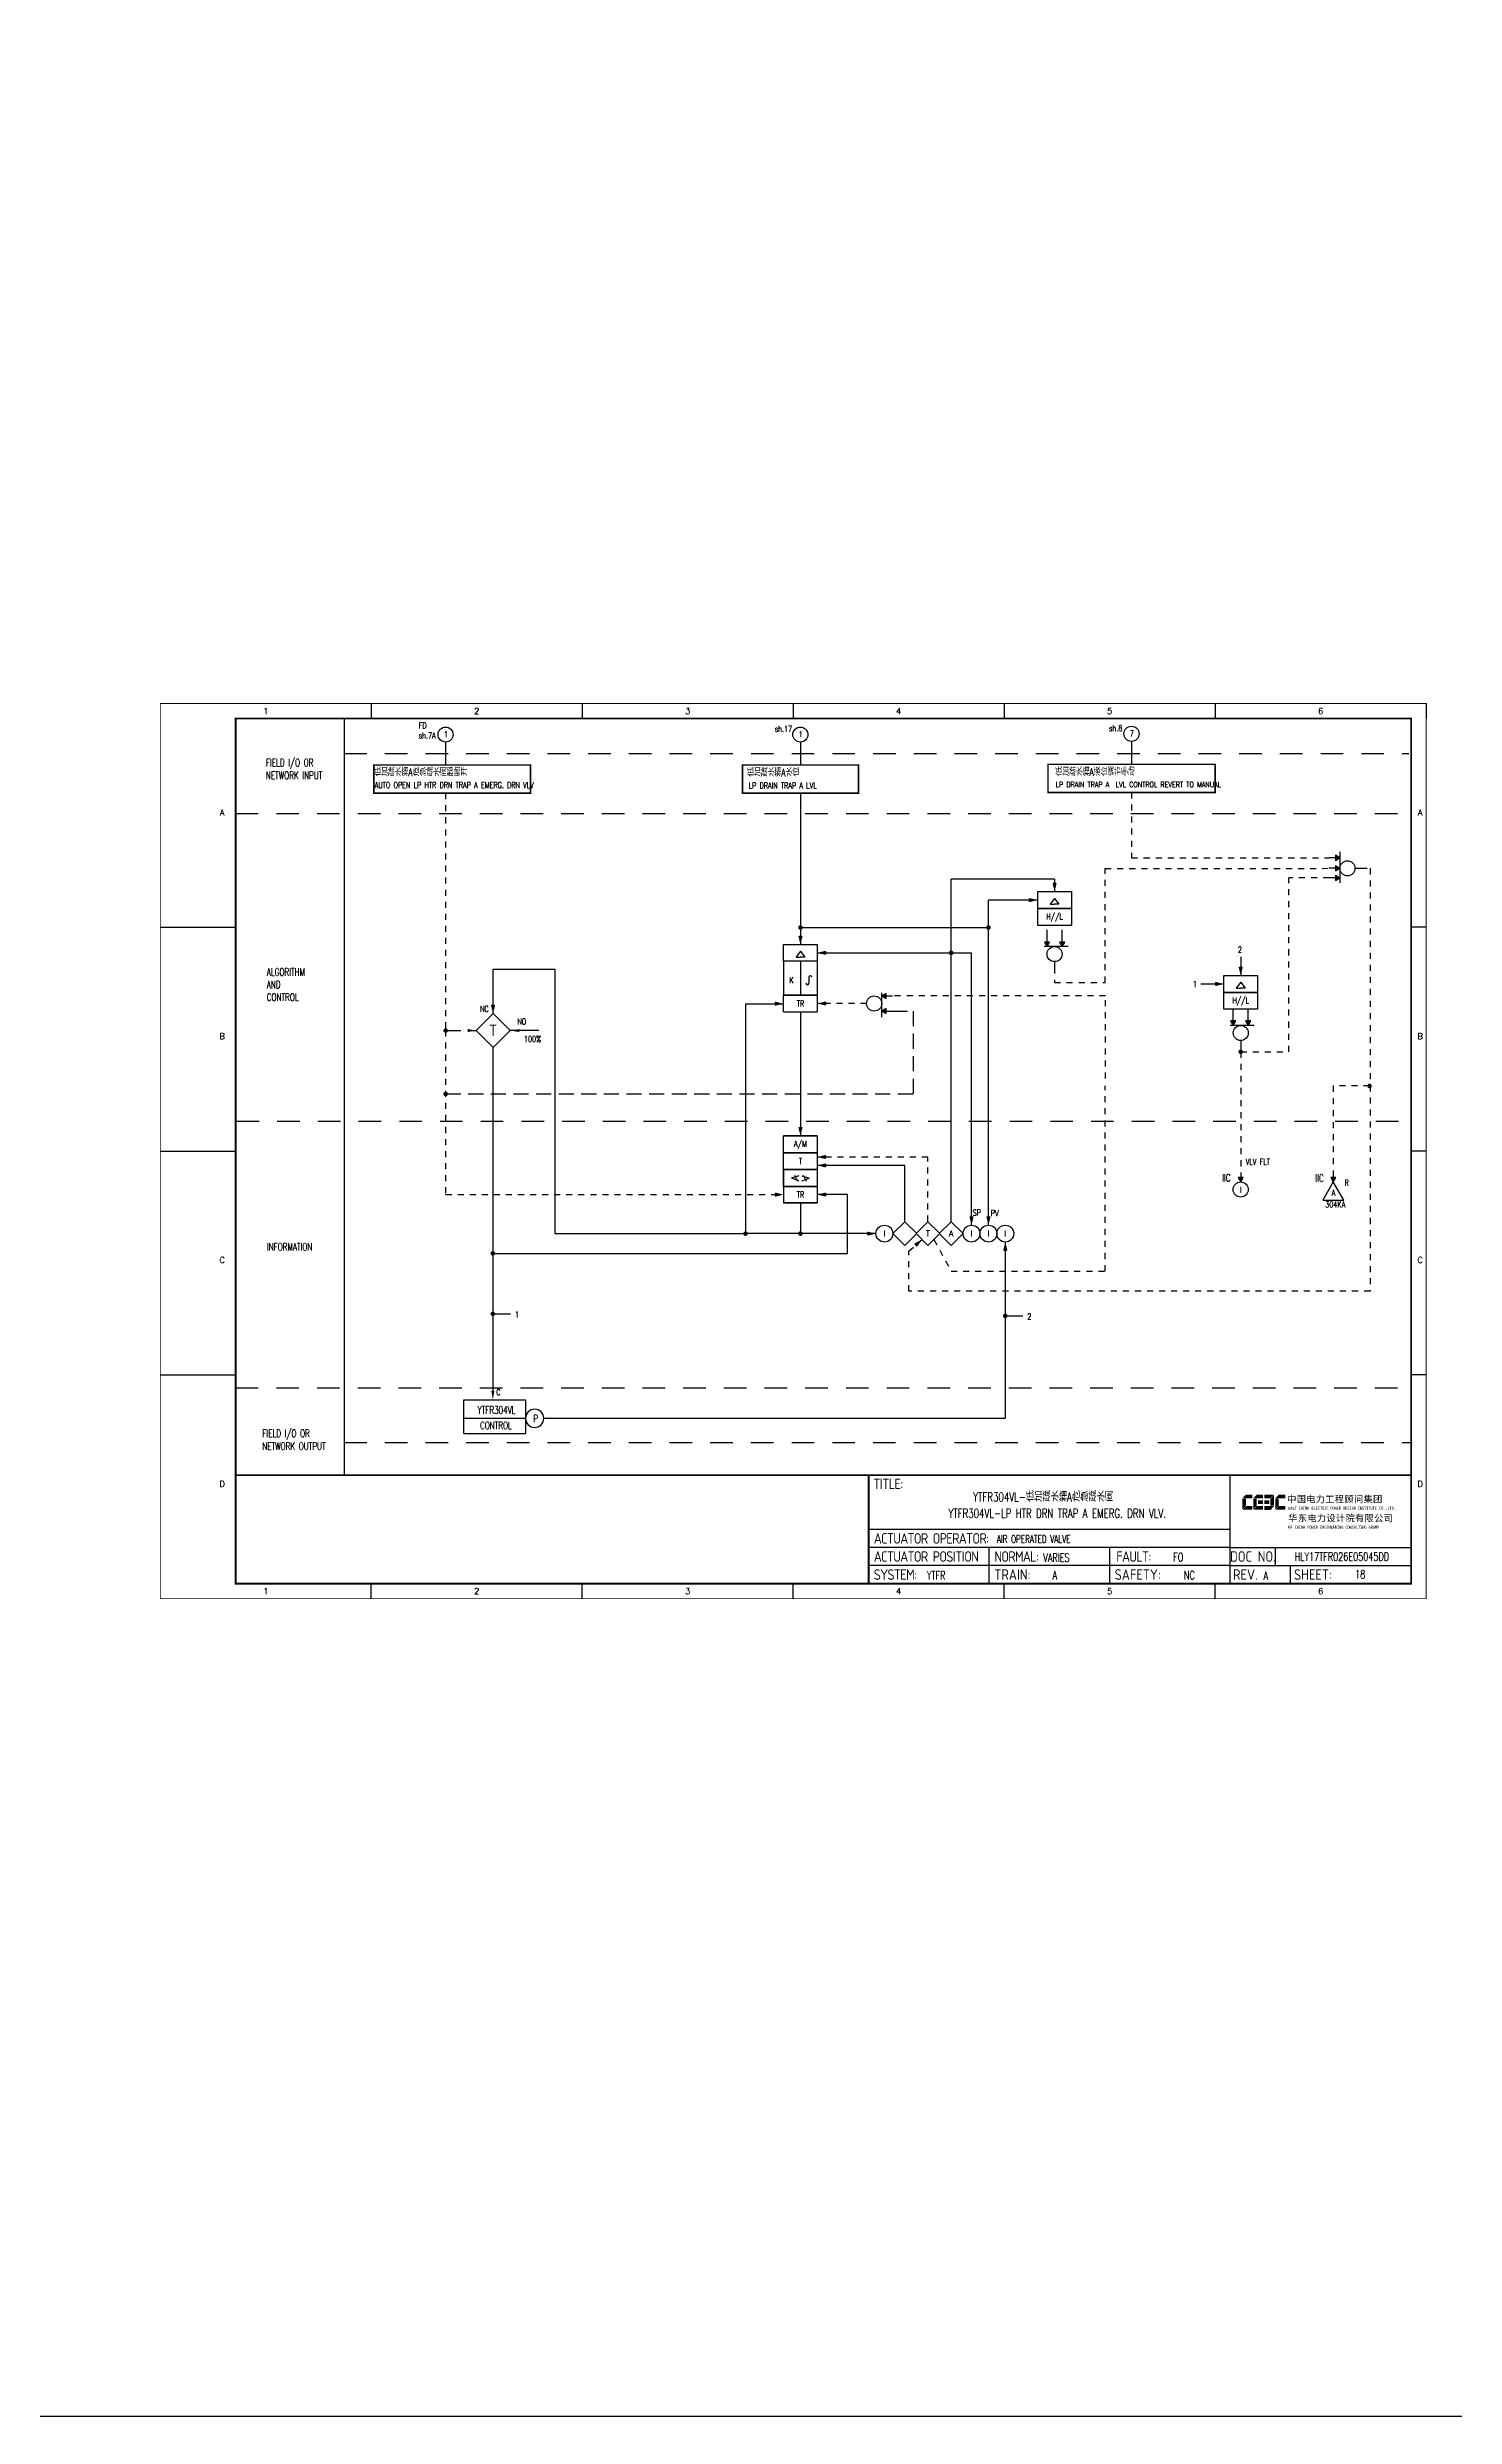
# Model space of a CAD drawing. Header units: millimetres. Extents: x 5560 to 16471, y 4607 to 8234.
# Drawn here: x 8751 to 9218, y 4607 to 5393 of the extents above; entities that cross this region are included whole.
import ezdxf
from ezdxf.enums import TextEntityAlignment as Align

# ---------------------------------------------------------------- set-up
doc = ezdxf.new("R2010")
doc.units = ezdxf.units.MM
for name, pattern in [('D2', [6, 2, -2, 2]), ('DASHED', [0.75, 0.5, -0.25]), ('JIS_02_0.7', [1.35, 0.75, -0.6])]:
    doc.linetypes.add(name, pattern=pattern)
for name, color, linetype in [('ALARM', 4, 'Continuous'), ('BLOCK', 7, 'Continuous'), ('BORDER', 1, 'Continuous'), ('DASH_2', 6, 'D2'), ('INSTRUMENT', 4, 'Continuous'), ('LINE_2', 6, 'Continuous'), ('MLINE', 6, 'Continuous'), ('TEXT', 7, 'Continuous'), ('TITLE', 1, 'Continuous'), ('TK', 7, 'Continuous'), ('图框_外框线', 7, 'Continuous'), ('图框_标题栏文字', 6, 'Continuous')]:
    doc.layers.add(name, color=color, linetype=linetype)
doc.styles.add('ecepdi', font='simhei.ttf', dxfattribs={"width": 0.9})
doc.styles.get("Standard").update_dxf_attribs({"font": 'romans.shx', "width": 0.7, "bigfont": '@0hztxta.shx'})
doc.styles.add('工程字', font='gbenor.shx', dxfattribs={"bigfont": 'gbcbig.shx'})

# ---------------------------------------------------------------- blocks, each defined once
blk = doc.blocks.new('USR16')
at = {"layer": 'MLINE', "color": 255}
blk.add_lwpolyline([(0, 0, 0, 2, 0), (0, 4, 1, 1, 0)], format="xyseb", dxfattribs=at)
blk = doc.blocks.new('*X86')
at = {"color": 0}
for p, q in [((207.5, 342.2), (207.6, 342.2)), ((207.5, 342), (207.5, 342)), ((207.5, 341.9), (207.5, 341.9)), ((207.6, 342.3), (207.7, 342.4)), ((207.6, 341.8), (207.9, 342.1)), ((207.6, 342), (207.7, 342.1)), ((207.6, 342.1), (207.6, 342.1)), ((207.6, 341.8), (207.6, 341.8)), ((207.6, 341.7), (207.6, 341.7)), ((207.7, 341.6), (207.9, 341.8)), ((207.7, 341.8), (207.8, 341.8)), ((207.8, 342.4), (207.8, 342.5)), ((207.8, 342.3), (207.9, 342.4)), ((207.8, 341.6), (207.8, 341.6)), ((207.9, 342.4), (208, 342.5)), ((207.9, 342.3), (207.9, 342.3)), ((207.9, 342.1), (208, 342.2)), ((207.9, 342), (207.9, 342)), ((207.9, 341.8), (208, 341.9)), ((207.9, 341.7), (208, 341.8)), ((207.9, 341.5), (207.9, 341.6)), ((208, 342.4), (208.1, 342.5)), ((208, 342.1), (208.1, 342.2)), ((208, 341.5), (208, 341.6)), ((208.1, 342.3), (208.2, 342.4)), ((208.1, 342), (208.2, 342.1)), ((208.1, 341.9), (208.2, 342)), ((208.2, 342.4), (208.2, 342.4)), ((208.2, 342.2), (208.2, 342.3)), ((208.2, 341.8), (208.2, 341.8)), ((208.2, 341.6), (208.4, 341.8)), ((208.2, 341.7), (208.2, 341.7)), ((208.2, 341.5), (208.2, 341.6)), ((208.3, 342.4), (208.3, 342.4)), ((208.3, 342.1), (208.4, 342.2)), ((208.3, 341.8), (208.4, 342)), ((208.4, 342.3), (208.4, 342.3)), ((208.5, 342.1), (208.5, 342.1)), ((208.5, 342), (208.5, 342)), ((208.5, 341.8), (208.5, 341.8))]:
    blk.add_line(p, q, dxfattribs=at)
blk = doc.blocks.new('*X85')
at = {"color": 0}
for p, q in [((207.5, 342.2), (207.6, 342.2)), ((207.5, 341.9), (207.6, 341.9)), ((207.5, 341.8), (208.5, 341.8)), ((207.6, 342.3), (208.4, 342.3)), ((207.6, 342.1), (207.6, 342.1)), ((207.6, 341.7), (207.6, 341.7)), ((207.7, 342.4), (207.9, 342.4)), ((207.7, 341.6), (207.9, 341.6)), ((207.8, 342.1), (207.9, 342.1)), ((207.9, 342.2), (208.2, 342.2)), ((207.9, 341.9), (208.2, 341.9)), ((208.2, 342.4), (208.3, 342.4)), ((208.2, 341.7), (208.4, 341.7)), ((208.2, 341.6), (208.3, 341.6)), ((208.4, 342.2), (208.5, 342.2)), ((208.4, 341.9), (208.5, 341.9))]:
    blk.add_line(p, q, dxfattribs=at)
blk = doc.blocks.new('*X84')
at = {"color": 0}
for p, q in [((207.5, 342), (207.625, 342)), ((207.9, 342), (208.175, 342)), ((208.45, 342), (208.5, 342))]:
    blk.add_line(p, q, dxfattribs=at)
blk = doc.blocks.new('*X83')
at = {"color": 0}
for p, q in [((207.625, 341.75), (207.625, 341.825)), ((207.825, 342.375), (207.9, 342.375))]:
    blk.add_line(p, q, dxfattribs=at)
blk = doc.blocks.new('*X82')
at = {"color": 0}
for p, q in [((207.5, 342.1), (207.6, 342.1)), ((207.5, 341.8), (207.6, 341.8)), ((207.6, 342.1), (207.6, 342.3)), ((207.6, 342.1), (207.8, 342.1)), ((207.6, 341.8), (207.6, 342)), ((207.6, 341.8), (207.8, 341.8)), ((207.6, 341.7), (207.6, 341.8)), ((207.7, 342.4), (207.8, 342.4)), ((207.8, 341.6), (207.8, 341.6)), ((207.9, 342.4), (207.9, 342.5)), ((207.9, 342.4), (208.1, 342.4)), ((207.9, 342.1), (207.9, 342.3)), ((207.9, 342.1), (208.1, 342.1)), ((207.9, 341.8), (207.9, 342)), ((207.9, 341.8), (208.1, 341.8)), ((207.9, 341.6), (207.9, 341.8)), ((207.9, 341.6), (208.1, 341.6)), ((208.2, 342.4), (208.2, 342.5)), ((208.2, 342.4), (208.3, 342.4)), ((208.2, 342.1), (208.2, 342.3)), ((208.2, 342.1), (208.4, 342.1)), ((208.2, 341.8), (208.2, 342)), ((208.2, 341.8), (208.4, 341.8)), ((208.2, 341.6), (208.2, 341.8)), ((208.2, 341.6), (208.2, 341.6)), ((208.4, 342.1), (208.4, 342.2)), ((208.4, 342.1), (208.5, 342.1)), ((208.4, 341.8), (208.4, 342)), ((208.4, 341.8), (208.5, 341.8))]:
    blk.add_line(p, q, dxfattribs=at)
blk = doc.blocks.new('USR06')
at = {"layer": 'MLINE'}
blk.add_circle((0, 0), 0.5, dxfattribs=at)
for name in ['*X86', '*X82', '*X85', '*X84', '*X83']:
    blk.add_blockref(name, (-208, -342), dxfattribs=at)
blk = doc.blocks.new('ARROW')
at = {"layer": 'DASH_2'}
blk.add_blockref('USR16', (0, 0), dxfattribs=at)
blk = doc.blocks.new('DOT')
at = {"const_width": 0.5}
blk.add_lwpolyline([(-0.25, 0, 1), (0.25, 0, 1)], format="xyb", close=True, dxfattribs=at)
blk = doc.blocks.new('INS00')
at = {"layer": 'INSTRUMENT', "color": 0}
blk.add_lwpolyline([(6, 0, 1), (-6, 0, 1)], format="xyb", close=True, dxfattribs=at)
at = {"layer": 'INSTRUMENT', "flags": 1}
for tag, p in [('INSNAM', (0, 9)), ('INSDGN', (0, -9)), ('INSSUP', (0, -15)), ('INSTYP', (0, -12)), ('INSMAN', (0, -18)), ('INSREM', (0, -21))]:
    blk.add_attdef(tag, text='', height=3, dxfattribs=at).set_placement(p, align=Align.TOP_CENTER)
at = {"layer": 'INSTRUMENT', "width": 0.7}
for tag, p in [('INSIDE', (0, 2)), ('INSSYS', (0, -2))]:
    blk.add_attdef(tag, text='', height=2.5, dxfattribs=at).set_placement(p, align=Align.MIDDLE)
for tag, p in [('INSHH', (6, 3.5)), ('INSL', (6, -3)), ('INSLL', (6, -6))]:
    blk.add_attdef(tag, p, '', height=2.5, dxfattribs=at)
at = {"layer": 'INSTRUMENT', "linetype": 'DASHED', "width": 0.7}
blk.add_attdef('INSH', (6, 0.5), '', height=2.5, dxfattribs=at)
blk = doc.blocks.new('huo')
at = {"layer": 'BORDER'}
for points in [[(-72.15, 909.27), (-73.65, 910.13), (-73.65, 908.4)], [(-72.15, 904.27), (-73.65, 905.13), (-73.65, 903.4)]]:
    blk.add_hatch(color=256, dxfattribs=at).paths.add_polyline_path(points)
for p, q in [((-72.15, 909.27), (-75.75, 909.27)), ((-72.15, 904.27), (-75.75, 904.27)), ((-72.15, 911.28), (-72.15, 903.28)), ((-67.15, 906.77), (-65.15, 906.77))]:
    blk.add_line(p, q, dxfattribs=at)
for points in [[(-72.15, 909.27), (-73.65, 910.13), (-73.65, 908.4)], [(-72.15, 904.27), (-73.65, 905.13), (-73.65, 903.4)]]:
    blk.add_lwpolyline(points, close=True, dxfattribs=at)
blk.add_circle((-69.65, 906.77), 2.5, dxfattribs=at)
blk = doc.blocks.new('A$C1E0003F3')
h = blk.add_hatch(color=152)
edge = h.paths.add_edge_path()
edge.add_ellipse((5.15, 4.41), major_axis=(0, 0.211), ratio=0.769231, start_angle=-90, end_angle=0)
edge.add_line((5.15, 4.62), (3.22, 4.62))
edge.add_line((3.22, 4.62), (2.09, 3.35))
edge.add_line((2.09, 3.35), (5.32, 3.35))
edge.add_line((5.32, 3.35), (5.32, 4.41))
h.paths.add_polyline_path([(3.22, 3.23), (2.09, 3.23), (2.09, -0.36), (3.22, 0.91)])
edge = h.paths.add_edge_path()
edge.add_line((5.32, 0.81), (3.27, 0.81))
edge.add_line((3.27, 0.81), (2.13, -0.46))
edge.add_line((2.13, -0.46), (5.15, -0.46))
edge.add_ellipse((5.15, -0.25), major_axis=(0, 0.211), ratio=0.769231, start_angle=180, end_angle=270)
edge.add_line((5.32, -0.25), (5.32, 0.81))
h = blk.add_hatch(color=152)
edge = h.paths.add_edge_path()
edge.add_ellipse((8.78, 4.41), major_axis=(0, 0.211), ratio=0.769231, start_angle=-90, end_angle=0)
edge.add_line((8.78, 4.62), (6.84, 4.62))
edge.add_line((6.84, 4.62), (5.71, 3.35))
edge.add_line((5.71, 3.35), (8.94, 3.35))
edge.add_line((8.94, 3.35), (8.94, 4.41))
h.paths.add_polyline_path([(6.84, 3.23), (5.71, 3.23), (5.71, -0.36), (6.84, 0.91)])
edge = h.paths.add_edge_path()
edge.add_ellipse((8.78, 2.49), major_axis=(0, 0.211), ratio=0.769231, start_angle=-90, end_angle=0)
edge.add_line((8.78, 2.7), (7.22, 2.7))
edge.add_line((7.22, 2.7), (7.22, 1.44))
edge.add_line((7.22, 1.44), (8.78, 1.44))
edge.add_ellipse((8.78, 1.65), major_axis=(0, 0.211), ratio=0.769231, start_angle=180, end_angle=270)
edge.add_line((8.94, 1.65), (8.94, 2.49))
edge = h.paths.add_edge_path()
edge.add_line((8.94, 0.81), (6.89, 0.81))
edge.add_line((6.89, 0.81), (5.75, -0.46))
edge.add_line((5.75, -0.46), (8.78, -0.46))
edge.add_ellipse((8.78, -0.25), major_axis=(0, 0.211), ratio=0.769231, start_angle=180, end_angle=270)
edge.add_line((8.94, -0.25), (8.94, 0.81))
h = blk.add_hatch(color=1)
edge = h.paths.add_edge_path()
edge.add_line((12.48, 4.62), (9.46, 4.62))
edge.add_ellipse((9.46, 4.41), major_axis=(0, 0.211), ratio=0.769231, start_angle=0, end_angle=90)
edge.add_line((9.3, 4.41), (9.3, 3.35))
edge.add_line((9.3, 3.35), (11.35, 3.35))
edge.add_line((11.35, 3.35), (12.48, 4.62))
h.paths.add_polyline_path([(12.57, 4.56), (11.38, 3.23), (11.38, 0.93), (12.57, 0.93)])
edge = h.paths.add_edge_path()
edge.add_line((11.03, 2.7), (9.46, 2.7))
edge.add_ellipse((9.46, 2.49), major_axis=(0, 0.211), ratio=0.769231, start_angle=0, end_angle=90)
edge.add_line((9.3, 2.49), (9.3, 1.65))
edge.add_ellipse((9.46, 1.65), major_axis=(0, 0.211), ratio=0.769231, start_angle=90, end_angle=180)
edge.add_line((9.46, 1.44), (11.03, 1.44))
edge.add_line((11.03, 1.44), (11.03, 2.7))
h = blk.add_hatch(color=1)
edge = h.paths.add_edge_path()
edge.add_line((12.58, 0.79), (9.3, 0.79))
edge.add_line((9.3, 0.79), (9.3, -0.27))
edge.add_ellipse((9.46, -0.27), major_axis=(0, 0.211), ratio=0.769231, start_angle=90, end_angle=180)
edge.add_line((9.46, -0.48), (11.43, -0.48))
edge.add_line((11.43, -0.48), (12.58, 0.79))
h = blk.add_hatch(color=152)
edge = h.paths.add_edge_path()
edge.add_ellipse((16.11, 4.41), major_axis=(0, 0.211), ratio=0.769231, start_angle=-90, end_angle=0)
edge.add_line((16.11, 4.62), (14.14, 4.62))
edge.add_line((14.14, 4.62), (13, 3.35))
edge.add_line((13, 3.35), (16.27, 3.35))
edge.add_line((16.27, 3.35), (16.27, 4.41))
h.paths.add_polyline_path([(14.14, 3.23), (13, 3.23), (13, -0.36), (14.14, 0.91)])
edge = h.paths.add_edge_path()
edge.add_line((16.27, 0.81), (14.18, 0.81))
edge.add_line((14.18, 0.81), (13.04, -0.46))
edge.add_line((13.04, -0.46), (16.03, -0.46))
edge.add_ellipse((16.03, -0.15), major_axis=(0, 0.316), ratio=0.769231, start_angle=180, end_angle=270)
edge.add_line((16.27, -0.15), (16.27, 0.81))
at = {"layer": 'TITLE', "color": 7, "style": 'ecepdi'}
for s, p in [('中', (16.92, 1.94)), ('国', (20.09, 2)), ('电', (23.25, 1.99)), ('力', (26.39, 1.96)), ('工', (29.53, 1.95)), ('程', (32.71, 1.98)), ('顾', (35.9, 1.98)), ('问', (39.09, 1.94)), ('集', (42.26, 1.98)), ('团', (45.42, 2.01)), ('华', (17.24, -4.31)), ('东', (20.45, -4.29)), ('电', (23.62, -4.35)), ('力', (26.75, -4.32)), ('设', (29.92, -4.3)), ('计', (33.05, -4.31)), ('院', (36.26, -4.29)), ('有', (39.41, -4.29)), ('限', (42.57, -4.32)), ('公', (45.78, -4.38)), ('司', (48.91, -4.35))]:
    blk.add_text(s, height=2.2, dxfattribs=at).set_placement(p)
at = {"layer": 'TITLE', "color": 7, "style": 'ecepdi', "width": 0.975}
for s, p in [('E', (17.58, 0.02)), ('A', (18.29, 0.03)), ('S', (19, 0.03)), ('T', (19.7, 0.03)), ('C', (21.1, 0.09)), ('H', (21.77, 0.09)), ('I', (22.46, 0.09)), ('N', (23.17, 0.1)), ('A', (23.86, 0.1)), ('E', (25.35, 0.09)), ('L', (26.05, 0.11)), ('E', (26.76, 0.1)), ('C', (27.46, 0.12)), ('T', (28.18, 0.11)), ('R', (28.87, 0.1)), ('I', (29.57, 0.11)), ('C', (30.28, 0.1)), ('P', (31.64, 0.09)), ('O', (32.32, 0.08)), ('W', (33.03, 0.08)), ('E', (33.72, 0.08)), ('R', (34.42, 0.09)), ('D', (35.81, 0.1)), ('E', (36.52, 0.1)), ('S', (37.2, 0.1)), ('I', (37.91, 0.09)), ('G', (38.68, 0.11)), ('N', (39.38, 0.09)), ('I', (40.72, 0.07)), ('N', (41.43, 0.08)), ('S', (42.14, 0.08)), ('T', (42.83, 0.08)), ('I', (43.52, 0.09)), ('T', (44.22, 0.07)), ('U', (44.93, 0.07)), ('T', (45.63, 0.08)), ('E', (46.34, 0.09)), ('C', (47.76, 0.11)), ('O', (48.48, 0.1)), ('L', (50.56, 0.1)), ('T', (51.27, 0.1)), ('D', (51.96, 0.1)), ('O', (17.67, -6.18)), ('OF', (18.01, -6.2)), ('F', (18.37, -6.2)), ('C', (19.8, -6.19)), ('H', (20.47, -6.19)), ('I', (21.15, -6.19)), ('N', (21.87, -6.18)), ('A', (22.56, -6.18)), ('P', (23.98, -6.2)), ('O', (24.66, -6.21)), ('W', (25.36, -6.21)), ('E', (26.06, -6.21)), ('R', (26.75, -6.2)), ('E', (28.19, -6.24)), ('N', (28.91, -6.27)), ('G', (29.62, -6.26)), ('I', (30.32, -6.27)), ('N', (31.02, -6.27)), ('E', (31.7, -6.28)), ('E', (32.41, -6.27)), ('R', (33.1, -6.24)), ('I', (33.81, -6.24)), ('N', (34.51, -6.26)), ('G', (35.2, -6.24)), ('C', (36.61, -6.19)), ('O', (37.3, -6.21)), ('N', (38, -6.2)), ('S', (38.71, -6.21)), ('U', (39.41, -6.18)), ('L', (40.11, -6.18)), ('T', (40.81, -6.19)), ('I', (41.51, -6.21)), ('N', (42.2, -6.21)), ('G', (42.91, -6.17)), ('G', (44.29, -6.2)), ('R', (45, -6.21)), ('O', (45.69, -6.22)), ('U', (46.39, -6.2)), ('P', (47.1, -6.23)), ('.', (49.23, 0.1)), (',', (49.87, 0.1)), ('.', (52.72, 0.11))]:
    blk.add_text(s, height=1, dxfattribs=at).set_placement(p, align=Align.MIDDLE_CENTER)
blk = doc.blocks.new('A$C4C92442A')
at = {"color": 4}
blk.add_line((60.97, 292.06), (60.97, 41.06), dxfattribs=at)
for p, q in [((70, 297), (70, 292)), ((140, 297), (140, 292)), ((210, 297), (210, 292)), ((280, 297), (280, 292)), ((350, 297), (350, 292)), ((420, 297), (420, 292)), ((0, 222.75), (25, 222.75)), ((420, 222.75), (415, 222.75)), ((0, 148.5), (25, 148.5)), ((420, 148.5), (415, 148.5)), ((0, 74.25), (25, 74.25)), ((420, 74.25), (415, 74.25)), ((70, 0), (70, 5)), ((140, 0), (140, 5)), ((210, 0), (210, 5)), ((280, 0), (280, 5)), ((350, 0), (350, 5))]:
    blk.add_line(p, q)
at = {"layer": 'MLINE', "color": 4}
blk.add_line((60.97, 292), (60.97, 41.47), dxfattribs=at)
at = {"layer": 'MLINE', "color": 4, "linetype": 'JIS_02_0.7', "ltscale": 10}
for p, q in [((60.98, 280.37), (414.21, 280.37)), ((25, 260.5), (415, 260.5)), ((25.3, 158.43), (414.81, 158.43)), ((25, 69.96), (415, 69.96)), ((60.97, 51.77), (415.31, 51.77))]:
    blk.add_line(p, q, dxfattribs=at)
at = {"layer": '图框_外框线'}
for p, q in [((355, 5), (355, 41)), ((355, 23), (235, 23)), ((355, 17), (235, 17)), ((275, 11), (275, 17)), ((315, 11), (315, 17)), ((355, 17), (415, 17)), ((370, 11), (370, 17)), ((355, 11), (235, 11)), ((355, 11), (235, 11)), ((275, 5), (275, 11)), ((315, 5), (315, 11)), ((355, 11), (415, 11)), ((375, 5), (375, 11))]:
    blk.add_line(p, q, dxfattribs=at)
for points, const_width in [([(0, 0), (420, 0), (420, 297), (0, 297)], 0.3), ([(25, 5), (415, 5), (415, 292), (25, 292)], 0.6)]:
    blk.add_lwpolyline(points, close=True, dxfattribs=dict(at, const_width=const_width))
at = {"layer": '图框_外框线', "const_width": 0.6}
blk.add_lwpolyline([(235, 41), (25, 41)], dxfattribs=at)
at = {"layer": '图框_外框线'}
blk.add_lwpolyline([(415, 41, 0.6, 0.6, 0), (235, 41, 0.6, 0.6, 0), (235, 5, 0, 0, 0)], format="xyseb", dxfattribs=at)
blk.add_blockref('A$C1E0003F3', (356.94, 29.95))
at = {"layer": 'MLINE', "color": 4, "char_height": 2.5, "width": 31.8959, "attachment_point": 1}
for s, insert in [('FIELD I/O OR', (35.03, 278.64)), ('NETWORK INPUT', (35.03, 274.39)), ('ALGORITHM\\PAND\\PCONTROL', (35.32, 209.16)), ('INFORMATION', (35.35, 117.98)), ('FIELD I/O OR', (33.84, 56.09)), ('NETWORK OUTPUT', (33.84, 51.84))]:
    blk.add_mtext(s, dxfattribs=dict(at, insert=insert))
at = {"layer": 'TK', "color": 3}
for s, p in [('1', (35, 294.5)), ('2', (105, 294.5)), ('3', (175, 294.5)), ('4', (245, 294.5)), ('5', (315, 294.5)), ('6', (385, 294.5)), ('1', (35, 2.5)), ('2', (105, 2.5)), ('3', (175, 2.5)), ('4', (245, 2.5)), ('5', (315, 2.5)), ('6', (385, 2.5))]:
    blk.add_text(s, height=2, dxfattribs=at).set_placement(p, align=Align.MIDDLE)
for s, p in [('A', (20.5, 259.88)), ('A', (418, 259.88)), ('B', (20.5, 185.62)), ('B', (418, 185.62)), ('C', (20.5, 111.38)), ('C', (418, 111.38)), ('D', (20.5, 37.12)), ('D', (418, 37.12))]:
    blk.add_text(s, height=2, dxfattribs=at).set_placement(p, align=Align.CENTER)
at = {"layer": '图框_标题栏文字', "char_height": 3.5, "style": '工程字'}
for s, insert, width, attachment_point in [('{\\T0.9; TITLE:}', (234.86, 38.09), 14.2249, 4), ('{\\T0.9; ACTUATOR OPERATOR:}', (235, 20), 40, 4), ('{\\T0.9; ACTUATOR POSITION}', (235, 14), 45, 4), ('{\\T0.9; NORMAL:}', (275, 14), 18.2557, 4), ('{\\T0.9; FAULT:}', (315.44, 14), 15, 4), ('DOC NO.', (362.5, 14), 15, 5), ('{\\T0.9; SYSTEM:}', (235, 8), 17.9526, 4), ('{\\T0.9; }TRAIN: ', (275, 8), 17.6638, 4), ('SAFETY:', (324.3, 8), 22.3993, 5), ('REV.', (360, 8), 10, 5), ('SHEET:', (382.42, 8), 20, 5)]:
    blk.add_mtext(s, dxfattribs=dict(at, insert=insert, width=width, attachment_point=attachment_point))

msp = doc.modelspace()

# ---------------------------------------------------------------- hatches: boundary and pattern name
h = msp.add_hatch(color=0)
edge = h.paths.add_edge_path()
edge.add_arc((9146.52, 5059.7), 0.55, 0, 360)
for points in [[(9146.52, 5016.52), (9147.38, 5018.02), (9145.65, 5018.02)], [(9177.26, 5016.52), (9178.12, 5018.02), (9176.39, 5018.02)]]:
    msp.add_hatch(color=256).paths.add_polyline_path(points)
at = {"layer": 'BORDER'}
for points in [[(9179.45, 5124.07), (9177.95, 5124.94), (9177.95, 5123.21)], [(9179.45, 5120.57), (9177.95, 5121.44), (9177.95, 5119.71)], [(9179.45, 5117.37), (9177.95, 5118.23), (9177.95, 5116.5)]]:
    msp.add_hatch(color=256, dxfattribs=at).paths.add_polyline_path(points)

# ---------------------------------------------------------------- linework, layer by layer
at = {"color": 0}
for p, q in [((8882.75, 5162.43), (8882.75, 5154.83)), ((9000.46, 5162.43), (9000.46, 5154.83)), ((9110.33, 5162.68), (9110.33, 5155.08)), ((8910.95, 5145.49), (8910.95, 5154.83)), ((9019.7, 5145.49), (8981.22, 5145.49)), ((8898.48, 5080.46), (8898.48, 5087.14)), ((8898.48, 5087.14), (8919.11, 5087.14)), ((8898.48, 5072.41), (8898.48, 5087.14)), ((8918.99, 5087.1), (8918.99, 4999.4)), ((8982.25, 5075.65), (8982.25, 4999.38)), ((8918.99, 4999.4), (8981.77, 4999.4)), ((8888.74, 4938.1), (8909.26, 4938.1)), ((8888.74, 4933.11), (8909.26, 4933.11))]:
    msp.add_line(p, q, dxfattribs=at)
for p, q in [((9050.47, 5003.34), (9050.47, 5092.53)), ((9016.04, 5012.33), (9006.06, 5012.33)), ((9016.04, 4992.83), (9016.04, 5012.33)), ((8898.41, 4992.83), (9016.04, 4992.83))]:
    msp.add_line(p, q)
at = {"color": 0, "linetype": 'DASHED', "ltscale": 10}
for p, q in [((9031.01, 5073.23), (9037.9, 5073.23)), ((9037.9, 5073.23), (9037.9, 5045.71)), ((8882.75, 5066.76), (8892.82, 5066.76)), ((8882.75, 5045.71), (9037.9, 5045.71))]:
    msp.add_line(p, q, dxfattribs=at)
at = {"linetype": 'D2'}
for p, q in [((8882.75, 5066.76), (8882.75, 5012.31)), ((9189.27, 5048.37), (9177.26, 5048.37)), ((9177.26, 5048.37), (9177.26, 5018.02)), ((8882.75, 5012.31), (8994.86, 5012.31))]:
    msp.add_line(p, q, dxfattribs=at)
for points in [[(7160.94, 8068.2), (15336.96, 8068.2), (15336.96, 4606.91), (7160.94, 4606.91)], [(9146.52, 5016.52), (9147.38, 5018.02), (9145.65, 5018.02)], [(9177.26, 5016.52), (9178.12, 5018.02), (9176.39, 5018.02)]]:
    msp.add_lwpolyline(points, close=True)
at = {"color": 0, "const_width": 0.5}
for points in [[(8858.9, 5154.83), (8910.95, 5154.83), (8910.95, 5145.49), (8858.9, 5145.49), (8858.9, 5154.83)], [(8981.22, 5154.83), (9019.7, 5154.83), (9019.7, 5145.49), (8981.22, 5145.49), (8981.22, 5154.83)], [(9082.6, 5155.08), (9138.06, 5155.08), (9138.06, 5145.74), (9082.6, 5145.74), (9082.6, 5155.08)]]:
    msp.add_lwpolyline(points, dxfattribs=at)
at = {"const_width": 0.5}
for points in [[(8999.96, 5100.93, 1), (9000.96, 5100.93, 1)], [(9062.33, 5100.93, 1), (9063.33, 5100.93, 1)], [(9049.97, 5092.53, 1), (9050.97, 5092.53, 1)], [(8882.25, 5066.76, 1), (8883.25, 5066.76, 1)], [(9146.02, 5059.7, 1), (9147.02, 5059.7, 1)], [(8882.25, 5045.71, 1), (8883.25, 5045.71, 1)], [(9188.77, 5048.37, 1), (9189.77, 5048.37, 1)], [(8981.75, 4999.38, 1), (8982.75, 4999.38, 1)], [(8999.96, 4999.38, 1), (9000.96, 4999.38, 1)], [(8897.91, 4992.83, 1), (8898.91, 4992.83, 1)], [(8897.89, 4972.75, 1), (8898.89, 4972.75, 1)], [(9067.93, 4972.11, 1), (9068.93, 4972.11, 1)]]:
    msp.add_lwpolyline(points, format="xyb", close=True, dxfattribs=at)
at = {"color": 1}
msp.add_lwpolyline([(9180.72, 5010.52), (9177.26, 5016.52), (9173.79, 5010.52)], close=True, dxfattribs=at)
at = {"color": 0}
msp.add_lwpolyline([(8888.74, 4933.11), (8888.74, 4944.22), (8909.26, 4944.22), (8909.26, 4933.11)], dxfattribs=at)
at = {"color": 1}
for centre in [(8882.73, 5164.94), (9000.43, 5164.94), (9110.3, 5165.19)]:
    msp.add_circle(centre, 2.5, dxfattribs=at)
at = {"color": 0}
msp.add_circle((9146.52, 5059.7), 0.55, dxfattribs=at)
msp.add_circle((9146.52, 5014.02), 2.5)
at = {"layer": 'ALARM', "color": 0}
for points in [[(8898.48, 5061.11), (8892.82, 5066.76), (8898.48, 5072.42), (8904.14, 5066.76)], [(9035.07, 4995.42), (9031.11, 4999.38), (9035.07, 5003.34), (9039.03, 4999.38)], [(9042.77, 4995.42), (9038.81, 4999.38), (9042.77, 5003.34), (9046.73, 4999.38)], [(9050.47, 4995.42), (9046.51, 4999.38), (9050.47, 5003.34), (9054.43, 4999.38)]]:
    msp.add_lwpolyline(points, close=True, dxfattribs=at)
at = {"layer": 'BLOCK', "color": 0}
for p, q in [((9079.17, 5112.83), (9090.37, 5112.83)), ((9079.17, 5107.23), (9079.17, 5112.83)), ((9090.37, 5112.83), (9090.37, 5107.23)), ((9090.37, 5107.23), (9079.17, 5107.23)), ((9079.17, 5107.23), (9090.37, 5107.23)), ((9079.17, 5101.63), (9079.17, 5107.23)), ((9090.37, 5101.63), (9079.17, 5101.63)), ((9090.37, 5107.23), (9090.37, 5101.63)), ((8994.86, 5095.33), (9006.06, 5095.33)), ((8994.86, 5089.73), (8994.86, 5095.33)), ((9006.06, 5095.33), (9006.06, 5089.73)), ((9006.06, 5089.73), (8994.86, 5089.73)), ((8994.86, 5078.53), (9006.06, 5078.53)), ((9006.06, 5078.53), (8994.86, 5078.53)), ((8994.86, 5072.93), (8994.86, 5078.53)), ((9006.06, 5078.53), (9006.06, 5072.93)), ((9140.94, 5085.01), (9152.14, 5085.01)), ((9140.94, 5079.41), (9140.94, 5085.01)), ((9152.14, 5079.41), (9140.94, 5079.41)), ((9140.94, 5079.41), (9152.14, 5079.41)), ((9140.94, 5073.81), (9140.94, 5079.41)), ((9152.14, 5085.01), (9152.14, 5079.41)), ((9152.14, 5079.41), (9152.14, 5073.81)), ((9152.14, 5073.81), (9140.94, 5073.81)), ((8994.86, 5031.8), (9006.06, 5031.8)), ((8994.86, 5031.8), (9006.06, 5031.8)), ((9006.06, 5031.8), (8994.86, 5031.8)), ((8994.86, 5026.2), (8994.86, 5031.8)), ((9006.06, 5031.8), (9006.06, 5026.2)), ((8994.86, 5026.2), (9006.06, 5026.2)), ((9006.06, 5026.2), (8994.86, 5026.2)), ((8994.86, 5026.2), (9006.06, 5026.2)), ((8994.86, 5020.6), (8994.86, 5026.2)), ((9006.06, 5026.2), (9006.06, 5020.6)), ((8994.86, 5020.6), (9006.06, 5020.6)), ((8994.86, 5020.6), (9006.06, 5020.6)), ((9006.06, 5020.6), (8994.86, 5020.6)), ((8994.86, 5015), (8994.86, 5020.6)), ((8994.86, 5020.6), (8994.86, 5009.54)), ((9006.06, 5015), (8994.86, 5015)), ((8994.86, 5015), (9006.06, 5015)), ((9006.06, 5015), (8994.86, 5015)), ((9006.06, 5020.6), (9006.06, 5015)), ((9006.06, 5020.6), (9006.06, 5009.54)), ((9006.06, 5009.54), (8994.86, 5009.54)), ((8994.86, 5009.54), (9006.06, 5009.54))]:
    msp.add_line(p, q, dxfattribs=at)
at = {"layer": 'BORDER'}
for p, q in [((9179.45, 5126), (9179.45, 5115.77)), ((9179.45, 5124.07), (9175.86, 5124.07)), ((9179.45, 5120.57), (9175.86, 5120.57)), ((9179.45, 5117.37), (9175.86, 5117.37)), ((9184.45, 5120.57), (9186.45, 5120.57))]:
    msp.add_line(p, q, dxfattribs=at)
for points in [[(9179.45, 5124.07), (9177.95, 5124.94), (9177.95, 5123.21)], [(9179.45, 5120.57), (9177.95, 5121.44), (9177.95, 5119.71)], [(9179.45, 5117.37), (9177.95, 5118.23), (9177.95, 5116.5)]]:
    msp.add_lwpolyline(points, close=True, dxfattribs=at)
msp.add_circle((9181.95, 5120.57), 2.5, dxfattribs=at)
at = {"layer": 'DASH_2', "color": 0}
for p, q in [((8882.75, 5145.49), (8882.75, 5066.76)), ((9110.33, 5145.74), (9110.33, 5124.06)), ((9101.57, 5120.53), (9175.86, 5120.57)), ((9101.57, 5082.73), (9101.57, 5120.53)), ((9110.33, 5124.06), (9175.86, 5124.07)), ((9162.46, 5059.7), (9162.46, 5117.37)), ((9175.86, 5117.37), (9162.46, 5117.37)), ((9186.45, 5120.57), (9189.45, 5120.57)), ((9189.45, 5120.57), (9189.45, 4980.24)), ((9082.27, 5098.22), (9082.27, 5101.63)), ((9087.27, 5098.22), (9087.27, 5101.63)), ((9084.77, 5087.63), (9084.77, 5082.73)), ((9101.71, 5078.23), (9031.01, 5078.23)), ((9084.77, 5082.73), (9101.57, 5082.73)), ((9101.71, 5050.83), (9101.71, 5078.23)), ((9022.42, 5075.73), (9006.06, 5075.73)), ((9144.04, 5072.04), (9144.04, 5073.81)), ((9149.04, 5072.04), (9149.04, 5073.81)), ((9146.52, 5059.7), (9146.52, 5018.02)), ((9146.54, 5061.45), (9146.54, 5059.7)), ((9146.54, 5059.7), (9162.46, 5059.7)), ((9101.57, 4986.96), (9101.57, 5048.45)), ((9042.77, 5024.8), (9006.06, 5024.8)), ((9042.77, 5003.34), (9042.77, 5024.8)), ((9036.47, 4993.54), (9040.79, 4997.4)), ((9036.47, 4980.24), (9036.47, 4993.54)), ((9044.75, 4997.4), (9050.47, 4986.96)), ((9050.47, 4986.96), (9088.98, 4986.96)), ((9087.32, 4986.96), (9101.57, 4986.96)), ((9189.45, 4980.24), (9036.47, 4980.24))]:
    msp.add_line(p, q, dxfattribs=at)
for points in [[(9076.22, 5110.03, 1, 0, 0), (9079.17, 5110.03, 0, 0, 0)], [(9084.77, 5115.78, 1, 0, 0), (9084.77, 5112.83, 0, 0, 0)], [(9000.46, 5098.22, 1, 0, 0), (9000.46, 5095.27, 0, 0, 0)], [(9009.06, 5092.53, 1, 0, 0), (9006.06, 5092.53, 0, 0, 0)], [(9146.54, 5087.96, 1, 0, 0), (9146.54, 5085.01, 0, 0, 0)], [(9137.99, 5082.21, 1, 0, 0), (9140.94, 5082.21, 0, 0, 0)], [(8898.48, 5075.3, 1, 0, 0), (8898.48, 5072.35, 0, 0, 0)], [(8991.91, 5075.66, 1, 0, 0), (8994.86, 5075.66, 0, 0, 0)], [(9009.06, 5075.73, 1, 0, 0), (9006.06, 5075.73, 0, 0, 0)], [(8890.1, 5066.76, 1, 0, 0), (8892.82, 5066.76, 0, 0, 0)], [(8907.14, 5066.76, 1, 0, 0), (8904.14, 5066.76, 0, 0, 0)], [(9000.46, 5034.75, 1, 0, 0), (9000.46, 5031.8, 0, 0, 0)], [(9009.06, 5024.8, 1, 0, 0), (9006.06, 5024.8, 0, 0, 0)], [(9009.06, 5022, 1, 0, 0), (9006.06, 5022, 0, 0, 0)], [(8991.91, 5012.31, 1, 0, 0), (8994.86, 5012.31, 0, 0, 0)], [(9009.06, 5012.33, 1, 0, 0), (9006.06, 5012.33, 0, 0, 0)], [(9022.56, 4999.38, 1, 0, 0), (9025.51, 4999.38, 0, 0, 0)], [(9057.23, 5005.13, 1, 0, 0), (9057.23, 5002.18, 0, 0, 0)], [(9062.83, 5005.13, 1, 0, 0), (9062.83, 5002.18, 0, 0, 0)], [(9038.63, 4995.39, 1, 0, 0), (9040.79, 4997.4, 0, 0, 0)], [(9068.43, 4993.63, 1, 0, 0), (9068.43, 4996.58, 0, 0, 0)], [(8898.41, 4947.17, 1, 0, 0), (8898.41, 4944.22, 0, 0, 0)]]:
    msp.add_lwpolyline(points, format="xyseb", dxfattribs=at)
at = {"layer": 'INSTRUMENT', "color": 0}
for p, q in [((9084.77, 5110.59), (9083.3, 5108.63)), ((9084.77, 5110.59), (9086.24, 5108.63)), ((9083.3, 5108.63), (9084.77, 5108.63)), ((9086.24, 5108.63), (9084.77, 5108.63)), ((8994.86, 5089.73), (8994.86, 5078.53)), ((9000.46, 5093.09), (8998.99, 5091.13)), ((8998.99, 5091.13), (9000.46, 5091.13)), ((9000.46, 5093.09), (9001.93, 5091.13)), ((9001.93, 5091.13), (9000.46, 5091.13)), ((9000.46, 5089.73), (9000.46, 5078.53)), ((9006.06, 5089.73), (9006.06, 5078.53)), ((9003.26, 5084.41), (9003.26, 5082.45)), ((9146.54, 5082.77), (9145.07, 5080.81)), ((9145.07, 5080.81), (9146.54, 5080.81)), ((9146.54, 5082.77), (9148.01, 5080.81)), ((9148.01, 5080.81), (9146.54, 5080.81)), ((8994.86, 5072.93), (9006.06, 5072.93)), ((8999.93, 5018.58), (8997.48, 5017.76)), ((8999.93, 5016.94), (8997.48, 5017.76)), ((8998.46, 5018.74), (8999.44, 5016.78)), ((9000.91, 5018.58), (9003.36, 5017.76)), ((9000.91, 5016.94), (9003.36, 5017.76)), ((9001.4, 5018.74), (9002.38, 5016.78))]:
    msp.add_line(p, q, dxfattribs=at)
for points in [[(9035.07, 5001.1, 0, 0.49, 0), (9035.07, 5000.12, 0, 0, 0), (9035.07, 4999.14, 0, 0, 0)], [(9035.07, 4997.18, 0, 0.49, 0), (9035.07, 4998.16, 0, 0, 0), (9035.07, 4999.14, 0, 0, 0)]]:
    msp.add_lwpolyline(points, format="xyseb", dxfattribs=at)
for centre in [(9028.31, 4999.38), (9057.23, 4999.38), (9062.83, 4999.38), (9068.43, 4999.38)]:
    msp.add_circle(centre, 2.8, dxfattribs=at)
for centre, start, end in [((9002.77, 5082.45), 180, 0), ((9003.75, 5084.41), 0, 180)]:
    msp.add_arc(centre, 0.49, start, end, dxfattribs=at)
at = {"layer": 'MLINE', "color": 0}
for p, q in [((9000.46, 5145.49), (9000.46, 5095.33)), ((9084.77, 5117.03), (9050.47, 5117.03)), ((9050.47, 5092.53), (9050.47, 5117.03)), ((9084.77, 5117.03), (9084.77, 5112.83)), ((9062.83, 5002.18), (9062.83, 5110.03)), ((9079.17, 5110.03), (9062.83, 5110.03)), ((9000.46, 5100.93), (9049.07, 5100.93)), ((9049.07, 5100.93), (9062.83, 5100.93)), ((9006.06, 5092.53), (9057.23, 5092.53)), ((9057.23, 5002.18), (9057.23, 5092.53)), ((9146.54, 5091.17), (9146.54, 5085.01)), ((9133.26, 5082.21), (9140.94, 5082.21)), ((8982.27, 5075.66), (8994.86, 5075.66)), ((9000.46, 5072.93), (9000.46, 5031.8)), ((8913.71, 5066.76), (8904.14, 5066.76)), ((8898.41, 5061.18), (8898.41, 4947.17)), ((9035.07, 5022), (9006.06, 5022)), ((9035.07, 5003.34), (9035.07, 5022)), ((9000.46, 5009.54), (9000.46, 4999.38)), ((9000.46, 4999.38), (8982.25, 4999.38)), ((9025.51, 4999.38), (9000.46, 4999.38)), ((9068.43, 4996.58), (9068.43, 4938.17)), ((8898.41, 4972.82), (8904.21, 4972.82)), ((9068.43, 4972.11), (9074.24, 4972.11)), ((8915.36, 4938.17), (9068.43, 4938.17))]:
    msp.add_line(p, q, dxfattribs=at)

# ---------------------------------------------------------------- block references
for p, rotation in [((8178, 5022.47), 270), ((8955.26, 5982.49), 180), ((8239.77, 4996.3), 270)]:
    msp.add_blockref('huo', p, dxfattribs=dict(rotation=rotation))
at = {"layer": 'DASH_2', "color": 0, "xscale": 0.7000000000007276, "yscale": 0.7000000000007276, "zscale": 0.7}
for name, p in [('USR06', (9062.83, 5100.93)), ('USR06', (9050.47, 5092.53)), ('USR06', (9146.52, 5059.7)), ('USR16', (9062.83, 5002.18)), ('USR06', (8898.41, 4992.83)), ('USR06', (8898.41, 4972.82)), ('DOT', (9068.43, 4972.11))]:
    msp.add_blockref(name, p, dxfattribs=at)
at = {"layer": 'DASH_2', "color": 0, "yscale": 0.7000000000007276}
for name, p, xscale, zscale, rotation in [('USR16', (9006.06, 5075.73), 0.7000000000007276, 0.7, 270), ('USR16', (9006.06, 5075.73), 0.7000000000007276, 0.7000000000007276, 270), ('USR16', (9006.06, 5024.8), -0.7000000000007276, 0.7, 270), ('USR16', (9006.06, 5022), -0.7000000000007276, 0.7, 270), ('USR16', (9006.06, 5012.33), -0.7000000000007276, 0.7, 270), ('USR16', (9040.79, 4997.4), 0.6999999999984068, 0.7, 130.9473435082727), ('ARROW', (9068.43, 4996.58), 0.7000000000007276, 0.7, 180)]:
    msp.add_blockref(name, p, dxfattribs=dict(at, xscale=xscale, zscale=zscale, rotation=rotation))
at = {"layer": 'MLINE', "color": 255}
msp.add_blockref('A$C4C92442A', (8788.08, 4878.26), dxfattribs=at)
at = {"layer": 'MLINE', "color": 0, "yscale": 0.7000000000007276, "zscale": 0.7}
for p, xscale, rotation in [((9079.17, 5110.03), 0.7000000000007276, 90), ((9006.06, 5092.53), -0.7000000000007276, 270), ((9140.94, 5082.21), 0.7000000000007276, 90), ((8994.86, 5075.66), 0.7000000000007276, 90), ((8994.86, 5075.66), 0.7000000000007276, 90), ((8994.86, 5012.31), 0.7000000000007276, 90), ((8994.86, 5012.31), 0.7000000000007276, 90), ((9025.51, 4999.38), 0.7000000000007276, 90), ((9025.51, 4999.38), 0.7000000000007276, 90)]:
    msp.add_blockref('USR16', p, dxfattribs=dict(at, xscale=xscale, rotation=rotation))
for name, p, xscale in [('USR16', (9084.77, 5112.83), 0.7000000000007276), ('USR16', (9000.46, 5095.33), 0.7000000000007276), ('USR16', (9000.46, 5095.33), -0.7000000000007276), ('USR06', (9000.46, 5100.93), 0.7000000000007276), ('USR16', (9146.54, 5085.01), 0.7000000000007276), ('USR16', (8898.48, 5072.42), 0.7000000000007276), ('USR16', (8898.48, 5072.41), -0.7000000000007276), ('USR06', (8882.75, 5066.76), 0.7000000000007276), ('USR16', (9000.46, 5031.8), 0.7000000000007276), ('USR06', (8982.25, 4999.38), 0.7000000000007276), ('USR06', (9000.46, 4999.38), 0.7000000000007276), ('USR16', (9057.23, 5002.18), -0.7000000000007276)]:
    msp.add_blockref(name, p, dxfattribs=dict(at, xscale=xscale))
at = {"layer": 'TEXT', "color": 0, "xscale": 0.5040000000008149, "yscale": 0.5040000000008149, "zscale": 0.504}
msp.add_blockref('INS00', (8912.28, 4938.1), dxfattribs=at)

# ---------------------------------------------------------------- texts
at = {"width": 0.7}
msp.add_text('I', height=2, dxfattribs=at).set_placement((9146.55, 5012.89), align=Align.CENTER)
at = {"color": 1, "width": 0.7}
msp.add_text('A', height=2, dxfattribs=at).set_placement((9177.35, 5011.89), align=Align.CENTER)
at = {"width": 0.7}
for s, p in [('YTFR304VL-低加疏水箱A危急疏水阀 ', (9057.78, 4910.52)), ('YTFR304VL-LP HTR DRN TRAP A EMERG. DRN VLV.  ', (9049.56, 4905.09))]:
    msp.add_text(s, height=3, dxfattribs=at).set_placement(p)
at = {"color": 4, "insert": (8873.83, 5168.97), "char_height": 2, "width": 73.0067, "attachment_point": 1}
msp.add_mtext('FD\\Psh.7A', dxfattribs=at)
at = {"color": 0, "attachment_point": 1}
for s, insert, char_height, width in [('1', (8882.2, 5166.05), 2, 73.0067), ('sh.17', (8991.93, 5167.85), 2, 73.0067), ('1', (8999.9, 5166.05), 2, 73.0067), ('sh.8', (9102.84, 5168.05), 2, 73.0067), ('7', (9109.77, 5166.3), 2, 73.0067), ('低加疏水箱A危急疏水阀超驰开', (8859, 5153.67), 2.5, 73.0067), ('AUTO OPEN LP HTR DRN TRAP A EMERG. DRN VLV ', (8859.19, 5149.2), 2, 73.0067), ('低加疏水箱A水位', (8982.75, 5153.56), 2.5, 73.0067), ('LP DRAIN TRAP A LVL ', (8983.3, 5149.04), 2, 73.0067), ('低加疏水箱A液位调节手动', (9084.99, 5153.76), 2.5, 73.0067), ('LP DRAIN TRAP A  LVL CONTROL REVERT TO MANUAL', (9085.12, 5149.29), 1.8, 73.0067), ('VLV FLT', (9148.22, 5024.23), 2, 73.0067), ('YTFR304VL', (8893.34, 4942.1), 2.5, 73.0067), ('CONTROL', (8894.14, 4936.98), 2.5, 73.0067), ('P', (8911.85, 4939.29), 2.5, 2.5986)]:
    msp.add_mtext(s, dxfattribs=dict(at, insert=insert, char_height=char_height, width=width))
at = {"attachment_point": 1}
for s, insert, char_height, width in [('IIC', (9140.4, 5019.15), 2.5, 4.5039), ('IIC', (9171.31, 5019.06), 2.5, 4.5039), ('R', (9180.99, 5017.27), 2, 73.0067), ('304KA', (9174.6, 5010.06), 2, 73.0067), ('AIR OPERATED VALVE', (9065.62, 4899.29), 2.5, 33.8052), ('VARIES', (9081.03, 4893.28), 2.8, 8.5983), ('FO', (9124.16, 4893.45), 2.8, 8.5983), ('YTFR', (9042.41, 4887.43), 2.8, 8.5983), ('A', (9084.1, 4887.47), 2.8, 8.5983), ('NC', (9127.69, 4887.47), 2.8, 8.5983), ('A', (9154.13, 4887.28), 2.8, 8.5983)]:
    msp.add_mtext(s, dxfattribs=dict(at, insert=insert, char_height=char_height, width=width))
at = {"width": 0.7}
for tag, p, s in [('HLY17TFR026E05045DD', (9164.43, 4890.84), ''), ('18', (9184.5, 4884.98), '1')]:
    msp.add_attdef(tag, p, s, height=2.8, dxfattribs=at)
at = {"layer": 'ALARM', "color": 0}
for s, height, p in [('T', 3.5, (8898.48, 5066.76)), ('T', 2, (9042.77, 4999.38)), ('A', 2, (9050.47, 4999.38))]:
    msp.add_text(s, height=height, dxfattribs=at).set_placement(p, align=Align.MIDDLE)
at = {"layer": 'BLOCK', "color": 0, "width": 0.7}
for s, p in [('H//L', (9084.77, 5104.43)), ('2', (9146.24, 5093.6)), ('K', (8997.53, 5083.43)), ('1', (9131.3, 5082.18)), ('H//L', (9146.54, 5076.61)), ('TR', (9000.46, 5075.73)), ('A/M', (9000.46, 5029)), ('T', (9000.46, 5023.4)), ('TR', (9000.46, 5012.34)), ('SP', (9058.95, 5006.34)), ('PV', (9064.91, 5006.21)), ('1', (8906.38, 4972.55)), ('2', (9076.4, 4971.85))]:
    msp.add_text(s, height=2, dxfattribs=at).set_placement(p, align=Align.MIDDLE)
at = {"layer": 'BLOCK', "color": 0, "insert": (8899.55, 4947.75), "char_height": 2, "width": 5.4746, "attachment_point": 1}
msp.add_mtext('C', dxfattribs=at)
at = {"layer": 'INSTRUMENT', "color": 0, "width": 0.7}
for p in [(9028.31, 4999.38), (9057.23, 4999.38), (9062.83, 4999.38), (9068.43, 4999.38)]:
    msp.add_text('I', height=2, dxfattribs=at).set_placement(p, align=Align.MIDDLE)
at = {"layer": 'LINE_2', "color": 0, "width": 0.7}
msp.add_text('100%%%', height=2, dxfattribs=at).set_placement((8911.56, 5063.95), align=Align.MIDDLE)
at = {"layer": 'MLINE', "color": 0, "width": 0.7}
for s, p in [('NC', (8894.17, 5072.94)), ('NO', (8906.56, 5068.78))]:
    msp.add_text(s, height=2, dxfattribs=at).set_placement(p)

doc.saveas('drawing.dxf')
